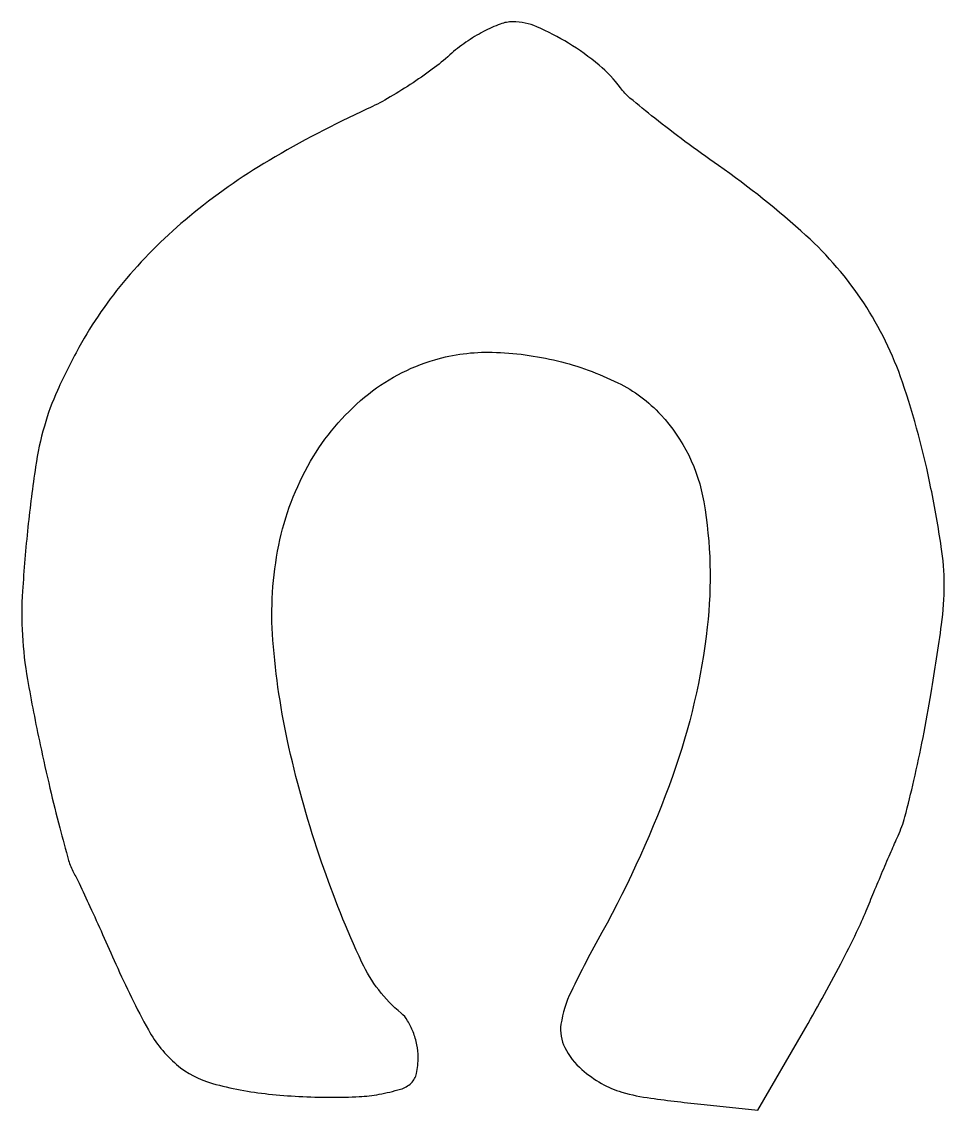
# Model space of a CAD drawing. Extents: x 0 to 86, y 0 to 101.
import ezdxf

# ---------------------------------------------------------------- set-up
doc = ezdxf.new("R2010")
doc.units = 0

msp = doc.modelspace()

# ---------------------------------------------------------------- linework, layer by layer
msp.add_lwpolyline([(39.930108, 97.921754, -0.023745), (38.311833, 96.602629, -0.014101), (36.269508, 95.180601, -0.014097), (34.148047, 93.874567, -0.023526), (32.285238, 92.912813, 0.026499), (23.178463, 88.142317, 0.038919), (15.791003, 82.942482, 0.04364), (9.965195, 77.198301, 0.050769), (5.550451, 70.797312, 0.018987), (3.558583, 66.820646, 0.037497), (2.343526, 63.5067, 0.032247), (1.532513, 59.738613, 0.01071), (0.821556, 54.13079, 0.010173), (0.320623, 48.20557, 0.030122), (0.305243, 44.125457, 0.029353), (0.780477, 40.016458, 0.009272), (1.962108, 33.950153, 0.004771), (2.865468, 29.919185, 0.006272), (3.770909, 26.259638, 0.004676), (4.594411, 23.218485, 0.058419), (5.047963, 22.116675, -0.016554), (5.559652, 21.119503, -0.002151), (6.571102, 18.952505, -0.002505), (7.747429, 16.369777, -0.002091), (8.971555, 13.615255, 0.02255), (11.987441, 7.514327, 0.090658), (14.608086, 4.306664, 0.109529), (17.925243, 2.551079, 0.040868), (23.133672, 1.56618, 0.013752), (25.93864, 1.3478, 0.012012), (28.880999, 1.270773, 0.012165), (31.544147, 1.329851, 0.034748), (33.383672, 1.544155, 0.024616), (35.367681, 2.018476, 0.119871), (36.361863, 2.591001, 0.154197), (36.85001, 3.476706, 0.049474), (37, 4.988846, 0.050508), (36.882966, 6.144454, 0.042135), (36.5346, 7.328768, 0.043942), (36.022971, 8.366305, 0.083221), (35.41566, 9.069996, -0.111119), (31.785064, 13.779566, -0.026139), (28.04387, 23.061443, -0.027318), (25.021782, 33.72118, -0.036427), (23.530221, 43.670265, -0.069111), (24.075457, 52.451178, -0.081125), (27.025238, 60.242717, -0.088285), (32.033109, 66.189229, -0.10291), (38.541444, 69.657906, -0.077524), (43.873175, 70.354047, -0.053573), (49.916482, 69.55197, -0.054454), (55.515053, 67.522308, -0.092285), (59.5, 64.55134, -0.145274), (63.479349, 56.470298, -0.07076), (63.801454, 44.87031, -0.057626), (60.597258, 31.101741, -0.040175), (54.027086, 16.549067, 0.012392), (51.168482, 11.0529, 0.077866), (50.238519, 8.040232, 0.154586), (50.593684, 5.877362, 0.097014), (52.184408, 3.840064, 0.047786), (53.999529, 2.547109, 0.061092), (55.887767, 1.745621, 0.036541), (58.572084, 1.183762, 0.007063), (63.5, 0.593774), (68.5, 0.066685), (72.725435, 7.352426, 0.006225), (74.459539, 10.430127, 0.005638), (76.175842, 13.652688, 0.005653), (77.647123, 16.572238, 0.017944), (78.537912, 18.569084, -0.002753), (79.245033, 20.293128, -0.001933), (80.059278, 22.226543, -0.00195), (80.853266, 24.071671, -0.004079), (81.488417, 25.5, 0.042062), (82.118557, 27.267287, 0.00772), (82.953103, 30.633913, 0.008247), (83.805972, 34.61468, 0.007417), (84.55993, 38.764386, 0.007377), (85.519063, 45.104559, 0.034137), (85.767677, 48.802017, 0.038081), (85.49599, 52.312692, 0.010672), (84.53888, 57.735321, 0.03308), (81.893322, 67.593556, 0.063543), (78.300957, 74.932001, 0.062817), (72.950739, 81.186673, 0.031636), (64.826384, 87.682396, -0.006541), (61.735824, 89.908855, -0.008168), (58.928293, 92.059633, -0.006789), (56.634016, 93.928716, -0.060651), (55.746854, 94.87637, 0.061753), (53.769591, 96.979179, 0.03553), (50.938952, 99.007612, 0.035264), (48.002502, 100.537296, 0.102798), (45.775738, 101, 0.089597), (44.611731, 100.789729, 0.031825), (43.062182, 100.095765, 0.030368), (41.420869, 99.099804, 0.031325)], format="xyb", close=True)

doc.saveas('drawing.dxf')
